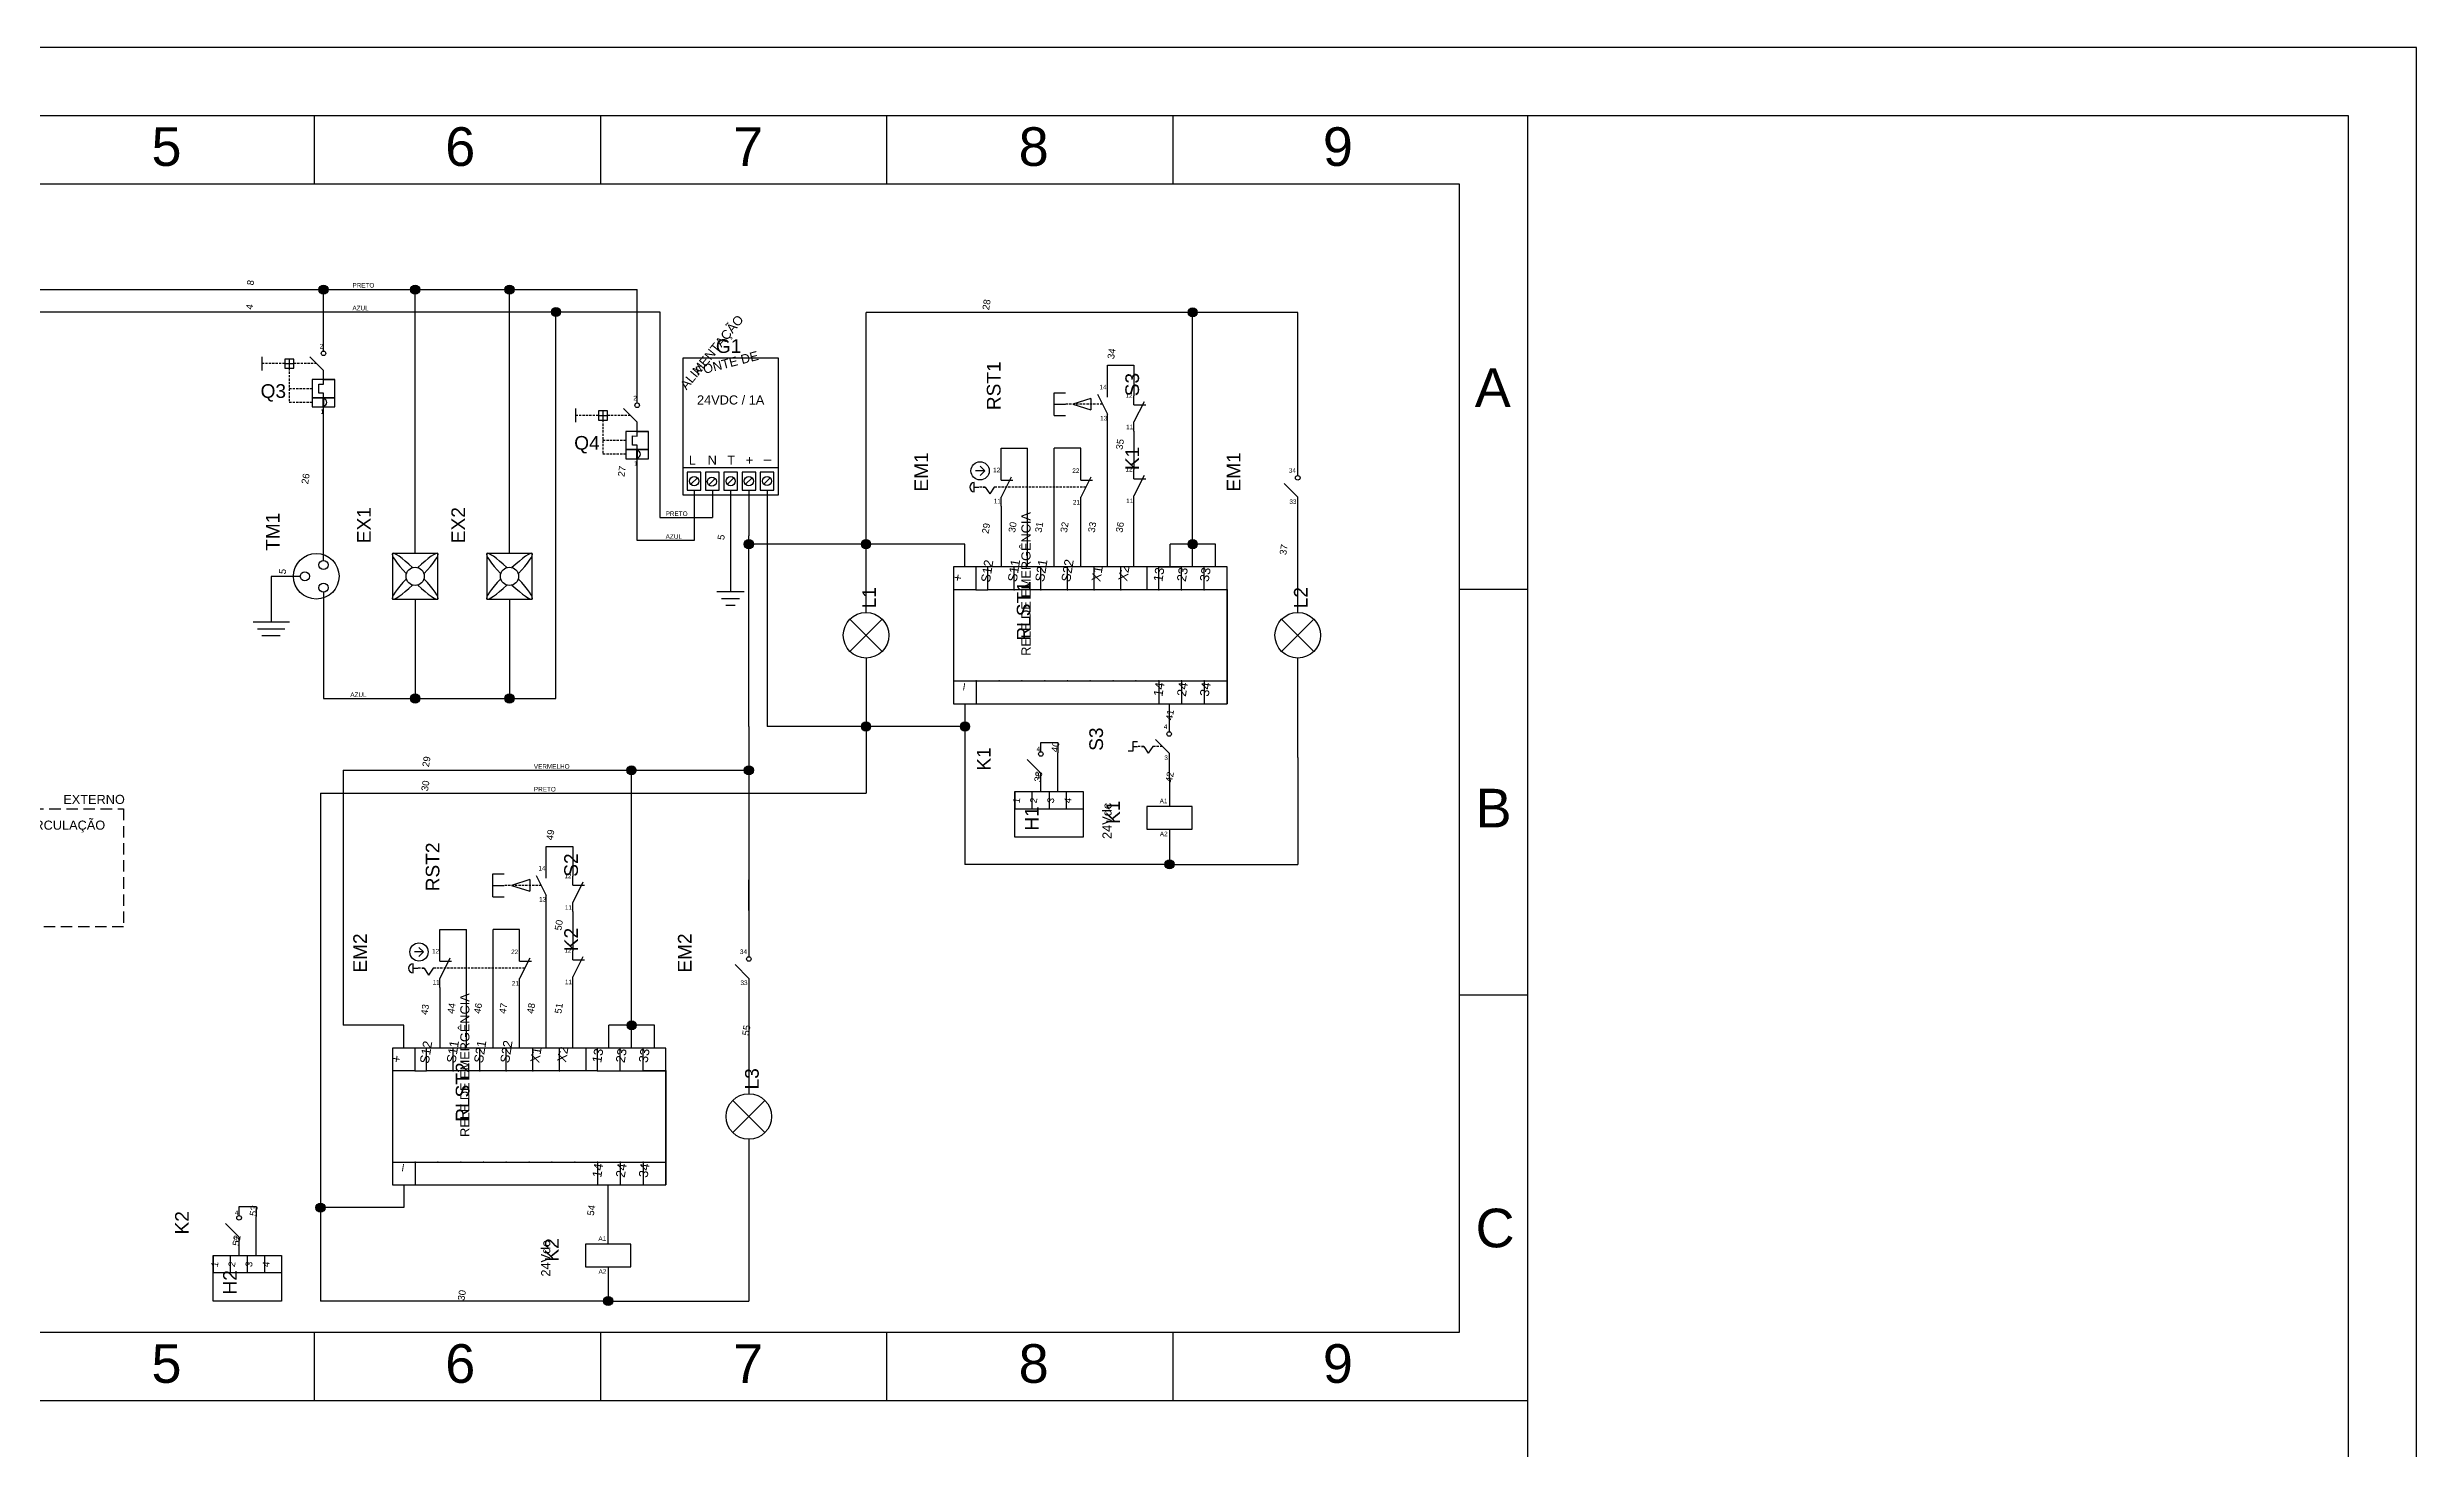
# Model space of a CAD drawing. Header units: millimetres. Extents: x 100 to 940, y 37 to 694.
# Drawn here: x 420 to 940, y 386 to 694 of the extents above; entities that cross this region are included whole.
import ezdxf
from ezdxf.enums import TextEntityAlignment as Align

# ---------------------------------------------------------------- set-up
doc = ezdxf.new("R2010")
doc.units = ezdxf.units.MM
doc.linetypes.add('DASHED', pattern=[0.75, 0.5, -0.25])
doc.styles.add('Annotative', font='arial.ttf')
doc.styles.add('Notes', font='arial.ttf', dxfattribs={"height": 3})

msp = doc.modelspace()

# ---------------------------------------------------------------- hatches: boundary and pattern name
for points in [[(481.84, 640.79, 1), (479.84, 640.79, 1)], [(501.95, 640.79, 1), (499.95, 640.79, 1)], [(522.64, 640.79, 1), (520.64, 640.79, 1)], [(532.84, 635.89, 1), (530.84, 635.89, 1)], [(672.49, 635.79, 1), (670.49, 635.79, 1)], [(575.15, 584.94, 1), (573.15, 584.94, 1)], [(600.85, 584.94, 1), (598.85, 584.94, 1)], [(672.49, 584.94, 1), (670.49, 584.94, 1)], [(501.95, 551.08, 1), (499.95, 551.08, 1)], [(522.64, 551.08, 1), (520.64, 551.08, 1)], [(600.85, 544.94, 1), (598.85, 544.94, 1)], [(622.55, 544.94, 1), (620.55, 544.94, 1)], [(549.4, 535.33, 1), (547.4, 535.33, 1)], [(575.15, 535.33, 1), (573.15, 535.33, 1)], [(667.42, 514.67, 1), (665.42, 514.67, 1)], [(549.45, 479.37, 1), (547.45, 479.37, 1)], [(481.18, 439.37, 1), (479.18, 439.37, 1)], [(544.29, 418.88, 1), (542.29, 418.88, 1)]]:
    msp.add_hatch(color=256).paths.add_polyline_path(points)

# ---------------------------------------------------------------- linework, layer by layer
for p, q in [((478.89, 664), (478.89, 679)), ((541.67, 664), (541.67, 679)), ((604.44, 664), (604.44, 679)), ((667.22, 664), (667.22, 679)), ((745, 115), (745, 679)), ((198.02, 640.79), (484.62, 640.79)), ((450.45, 640.79), (549.65, 640.79)), ((480.84, 627.3), (480.84, 640.89)), ((500.95, 582.89), (500.95, 640.89)), ((521.64, 582.89), (521.64, 640.89)), ((549.65, 617.92), (549.65, 640.79)), ((203.02, 635.89), (484.62, 635.89)), ((450.45, 635.89), (554.65, 635.89)), ((531.84, 551.08), (531.84, 635.89)), ((554.65, 635.89), (554.65, 590.77)), ((671.49, 635.79), (599.85, 635.79)), ((599.85, 584.94), (599.85, 635.79)), ((671.49, 579.94), (671.49, 635.79)), ((694.56, 635.79), (671.49, 635.79)), ((694.56, 606.7), (694.56, 635.79)), ((480.84, 627.3), (480.84, 629.3)), ((480.84, 627.3), (480.84, 629.3)), ((467.34, 626.05), (467.34, 623.05)), ((472.34, 624.55), (474.34, 624.55)), ((473.34, 625.55), (473.34, 623.55)), ((480.84, 623.05), (477.84, 626.05)), ((652.8, 619.19), (652.8, 624.19)), ((652.8, 624.19), (658.63, 624.19)), ((658.63, 624.19), (658.63, 617.51)), ((479.84, 618.05), (479.84, 620.05)), ((479.84, 620.05), (480.84, 620.04)), ((480.84, 621.05), (480.84, 623.05)), ((480.84, 620.04), (480.84, 621.05)), ((480.84, 621.05), (483.34, 621.05)), ((652.8, 617.19), (652.8, 619.19)), ((652.8, 617.19), (652.8, 619.19)), ((480.84, 618.05), (479.84, 618.05)), ((480.84, 617.05), (480.84, 618.05)), ((480.84, 581.39), (480.84, 617.05)), ((536.15, 614.68), (536.15, 611.68)), ((542.15, 614.18), (542.15, 612.18)), ((549.65, 611.68), (546.65, 614.68)), ((549.65, 615.92), (549.65, 617.92)), ((549.65, 615.92), (549.65, 617.92)), ((641.09, 613.15), (641.09, 618.15)), ((641.09, 618.15), (643.59, 618.15)), ((641.09, 615.65), (643.59, 615.65)), ((649.2, 616.9), (645.2, 615.65)), ((645.2, 615.65), (649.2, 614.4)), ((649.2, 616.9), (649.2, 614.4)), ((650.6, 617.85), (652.8, 613.44)), ((652.8, 611.44), (652.8, 613.44)), ((658.63, 615.51), (658.63, 617.51)), ((660.84, 616.17), (658.63, 611.76)), ((658.63, 615.51), (661.22, 615.51)), ((541.15, 613.18), (543.15, 613.18)), ((548.65, 606.68), (548.65, 608.68)), ((548.65, 608.68), (549.65, 608.67)), ((549.65, 609.68), (549.65, 611.68)), ((549.65, 608.67), (549.65, 609.68)), ((549.65, 609.68), (552.15, 609.68)), ((641.09, 613.15), (643.59, 613.15)), ((652.8, 579.94), (652.8, 611.44)), ((658.63, 609.76), (658.63, 611.76)), ((658.63, 609.76), (658.63, 601.31)), ((549.65, 606.68), (548.65, 606.68)), ((549.65, 605.68), (549.65, 606.68)), ((549.65, 601.68), (549.65, 603.68)), ((629.47, 601), (629.47, 606)), ((629.47, 606), (635.3, 606)), ((635.3, 579.94), (635.3, 606)), ((641.13, 579.94), (641.13, 606)), ((646.97, 606), (641.13, 606)), ((646.97, 601), (646.97, 606)), ((694.56, 600), (694.56, 606.7)), ((549.65, 585.77), (549.65, 601.68)), ((559.65, 601.77), (580.65, 601.77)), ((561.44, 598.07), (562.86, 599.48)), ((563.65, 596.77), (563.65, 597.77)), ((565.34, 597.96), (566.75, 599.37)), ((569.44, 598.07), (570.86, 599.48)), ((573.44, 598.07), (574.86, 599.48)), ((577.44, 598.07), (578.86, 599.48)), ((623.59, 596.45), (623.59, 598.45)), ((625.88, 601.03), (623.88, 601.03)), ((625.88, 601.03), (624.88, 602.03)), ((625.88, 601.03), (624.88, 600.03)), ((629.47, 599), (629.47, 601)), ((629.47, 599), (629.47, 601)), ((631.67, 599.66), (629.47, 595.25)), ((629.47, 599), (632.05, 599)), ((646.97, 599), (646.97, 601)), ((649.17, 599.66), (646.97, 595.25)), ((646.97, 599), (649.55, 599)), ((658.63, 599.31), (658.63, 601.31)), ((660.84, 599.97), (658.63, 595.56)), ((658.63, 599.31), (661.22, 599.31)), ((694.56, 595.25), (691.56, 598.25)), ((562.15, 596.77), (562.15, 585.77)), ((566.15, 596.77), (566.15, 590.77)), ((570.15, 596.77), (570.12, 574.52)), ((574.15, 596.77), (574.15, 586.77)), ((578.15, 596.77), (578.15, 544.94)), ((623.59, 597.45), (624.59, 597.45)), ((625.49, 597.45), (625.99, 597.45)), ((625.99, 597.45), (626.99, 595.95)), ((627.99, 597.45), (626.99, 595.95)), ((628.49, 597.45), (627.99, 597.45)), ((629.47, 593.25), (629.47, 595.25)), ((629.47, 593.25), (629.47, 579.94)), ((646.97, 593.25), (646.97, 595.25)), ((646.97, 579.94), (646.97, 595.25)), ((658.63, 579.94), (658.63, 595.56)), ((658.63, 593.56), (658.63, 595.56)), ((694.56, 569.94), (694.56, 595.25)), ((554.65, 590.77), (566.15, 590.77)), ((562.15, 585.77), (549.65, 585.77)), ((574.15, 544.94), (574.15, 586.77)), ((621.55, 584.94), (574.15, 584.94)), ((599.85, 569.94), (599.85, 584.94)), ((621.55, 579.94), (621.55, 584.94)), ((676.55, 584.94), (666.55, 584.94)), ((666.55, 579.94), (666.55, 584.94)), ((676.55, 579.94), (676.55, 584.94)), ((475.76, 577.87), (469.38, 577.87)), ((469.38, 577.87), (469.38, 567.87)), ((624.05, 579.94), (619.05, 579.94)), ((624.05, 574.94), (624.05, 579.94)), ((626.55, 574.94), (626.55, 579.94)), ((632.38, 574.94), (632.38, 579.94)), ((638.22, 574.94), (638.22, 579.94)), ((644.05, 574.94), (644.05, 579.94)), ((649.88, 574.94), (649.88, 579.94)), ((655.72, 574.94), (655.72, 579.94)), ((661.55, 574.94), (661.55, 579.94)), ((664.05, 574.94), (664.05, 579.94)), ((664.05, 579.94), (669.05, 579.94)), ((669.05, 574.94), (669.05, 579.94)), ((674.05, 574.94), (674.05, 579.94)), ((679.05, 579.94), (674.05, 579.94)), ((679.05, 574.94), (679.05, 579.94)), ((480.84, 574.39), (480.84, 551.08)), ((500.95, 572.89), (500.95, 551.08)), ((521.64, 572.89), (521.64, 551.08)), ((567.12, 574.52), (573.12, 574.52)), ((568.13, 573.02), (572.13, 573.02)), ((624.05, 574.94), (619.05, 574.94)), ((624.05, 574.94), (626.55, 574.94)), ((626.55, 574.94), (626.55, 574.94)), ((661.55, 574.94), (626.55, 574.94)), ((664.05, 574.94), (661.55, 574.94)), ((661.55, 574.94), (661.55, 574.94)), ((679.05, 574.94), (664.05, 574.94)), ((679.05, 574.94), (679.05, 554.94)), ((745, 575), (730, 575)), ((465.38, 567.87), (473.38, 567.87)), ((569.13, 571.52), (571.13, 571.52)), ((603.38, 568.47), (596.31, 561.4)), ((596.31, 568.47), (603.38, 561.4)), ((698.09, 568.47), (691.02, 561.4)), ((691.02, 568.47), (698.09, 561.4)), ((466.34, 566.38), (472.34, 566.38)), ((467.34, 564.88), (471.34, 564.88)), ((599.85, 559.94), (599.85, 544.94)), ((694.56, 538.11), (694.56, 559.94)), ((480.84, 551.08), (531.84, 551.08)), ((619.05, 554.94), (679.05, 554.94)), ((624.05, 554.94), (624.05, 549.94)), ((664.05, 554.94), (664.05, 549.94)), ((669.05, 554.94), (669.05, 549.94)), ((674.05, 554.94), (674.05, 549.94)), ((679.05, 554.94), (679.05, 549.94)), ((619.05, 549.94), (624.05, 549.94)), ((621.55, 549.94), (621.55, 544.94)), ((666.42, 543.8), (666.42, 549.94)), ((574.15, 544.94), (574.15, 535.33)), ((621.55, 544.94), (578.15, 544.94)), ((599.85, 544.94), (599.85, 530.33)), ((621.55, 544.94), (621.55, 514.67)), ((638.2, 539.41), (638.2, 541.41)), ((638.2, 541.41), (641.95, 541.41)), ((641.95, 541.41), (641.95, 539.19)), ((659.38, 541.55), (658.38, 541.55)), ((658.38, 541.55), (658.38, 539.55)), ((658.38, 540.55), (659.38, 540.55)), ((660.27, 540.55), (660.77, 540.55)), ((660.77, 540.55), (661.77, 539.05)), ((662.77, 540.55), (661.77, 539.05)), ((663.27, 540.55), (662.77, 540.55)), ((666.35, 539.05), (663.35, 542.05)), ((485.18, 535.33), (574.15, 535.33)), ((485.18, 535.33), (485.18, 479.37)), ((548.4, 474.37), (548.4, 535.33)), ((574.15, 535.33), (574.15, 494.43)), ((638.2, 534.66), (635.2, 537.66)), ((641.95, 530.64), (641.95, 539.19)), ((658.38, 539.55), (657.38, 539.55)), ((666.35, 539.05), (666.42, 527.39)), ((694.56, 538.11), (694.56, 514.67)), ((480.18, 530.33), (599.85, 530.33)), ((480.18, 530.33), (480.18, 418.88)), ((632.51, 530.64), (632.51, 526.89)), ((636.26, 530.64), (636.26, 526.89)), ((638.2, 530.64), (638.2, 534.66)), ((640.01, 530.64), (640.01, 526.89)), ((643.76, 530.64), (643.76, 526.89)), ((632.51, 526.89), (647.51, 526.89)), ((666.42, 522.39), (666.42, 514.67)), ((529.7, 513.63), (529.7, 518.63)), ((529.7, 518.63), (535.54, 518.63)), ((535.54, 518.63), (535.54, 512.09)), ((666.42, 514.67), (621.55, 514.67)), ((666.42, 514.67), (694.56, 514.67)), ((517.99, 507.58), (517.99, 512.58)), ((517.99, 512.58), (520.49, 512.58)), ((517.99, 510.08), (520.49, 510.08)), ((526.1, 511.33), (522.1, 510.08)), ((522.1, 510.08), (526.1, 508.83)), ((526.1, 511.33), (526.1, 508.83)), ((527.5, 512.28), (529.7, 507.88)), ((529.7, 511.63), (529.7, 513.63)), ((529.7, 511.63), (529.7, 513.63)), ((535.54, 510.09), (535.54, 512.09)), ((537.74, 510.75), (535.54, 506.34)), ((535.54, 510.09), (538.12, 510.09)), ((574.15, 504.6), (574.15, 511.3)), ((517.99, 507.58), (520.49, 507.58)), ((529.7, 505.88), (529.7, 507.88)), ((529.7, 474.37), (529.7, 505.88)), ((535.54, 504.34), (535.54, 506.34)), ((535.54, 504.34), (535.54, 495.74)), ((506.37, 495.43), (506.37, 500.43)), ((506.37, 500.43), (512.2, 500.43)), ((512.2, 474.37), (512.2, 500.43)), ((518.04, 474.37), (518.04, 500.43)), ((523.87, 500.43), (518.04, 500.43)), ((523.87, 495.43), (523.87, 500.43)), ((502.79, 495.46), (500.79, 495.46)), ((502.79, 495.46), (501.79, 496.46)), ((502.79, 495.46), (501.79, 494.46)), ((506.37, 493.43), (506.37, 495.43)), ((506.37, 493.43), (506.37, 495.43)), ((508.57, 494.09), (506.37, 489.68)), ((523.87, 493.43), (523.87, 495.43)), ((526.07, 494.09), (523.87, 489.68)), ((535.54, 493.74), (535.54, 495.74)), ((537.74, 494.4), (535.54, 489.99)), ((535.54, 493.74), (538.12, 493.74)), ((500.5, 490.89), (500.5, 492.89)), ((500.5, 491.89), (501.5, 491.89)), ((502.39, 491.89), (502.89, 491.89)), ((502.89, 491.89), (503.89, 490.39)), ((504.89, 491.89), (503.89, 490.39)), ((505.39, 491.89), (504.89, 491.89)), ((506.37, 493.43), (508.95, 493.43)), ((506.37, 487.68), (506.37, 489.68)), ((523.87, 493.43), (526.45, 493.43)), ((523.87, 487.68), (523.87, 489.68)), ((523.87, 474.37), (523.87, 489.68)), ((535.54, 474.37), (535.54, 489.99)), ((535.54, 487.99), (535.54, 489.99)), ((574.15, 489.68), (571.15, 492.68)), ((574.15, 489.68), (574.15, 464.37)), ((506.37, 487.68), (506.37, 474.37)), ((745, 486), (730, 486)), ((498.45, 479.37), (485.18, 479.37)), ((498.45, 474.37), (498.45, 479.37)), ((543.45, 474.37), (543.45, 479.37)), ((553.45, 479.37), (543.45, 479.37)), ((553.45, 474.37), (553.45, 479.37)), ((500.95, 474.37), (495.95, 474.37)), ((500.95, 469.37), (500.95, 474.37)), ((503.45, 469.37), (503.45, 474.37)), ((509.29, 469.37), (509.29, 474.37)), ((515.12, 469.37), (515.12, 474.37)), ((520.95, 469.37), (520.95, 474.37)), ((526.79, 469.37), (526.79, 474.37)), ((532.62, 469.37), (532.62, 474.37)), ((538.45, 469.37), (538.45, 474.37)), ((540.95, 469.37), (540.95, 474.37)), ((545.95, 469.37), (545.95, 474.37)), ((550.95, 469.37), (550.95, 474.37)), ((555.95, 474.37), (550.95, 474.37)), ((555.95, 469.37), (555.95, 474.37)), ((500.95, 469.37), (495.95, 469.37)), ((500.95, 469.37), (503.45, 469.37)), ((503.45, 469.37), (503.45, 469.37)), ((538.45, 469.37), (503.45, 469.37)), ((540.95, 469.37), (538.45, 469.37)), ((538.45, 469.37), (538.45, 469.37)), ((540.95, 469.37), (555.95, 469.37)), ((555.95, 469.37), (550.95, 469.37)), ((555.95, 469.37), (555.95, 449.37)), ((577.68, 462.91), (570.61, 455.84)), ((570.61, 462.91), (577.68, 455.84)), ((574.15, 454.37), (574.15, 418.88)), ((495.95, 449.37), (555.95, 449.37)), ((500.95, 449.37), (500.95, 444.37)), ((540.95, 449.37), (540.95, 444.37)), ((545.95, 449.37), (545.95, 444.37)), ((550.95, 449.37), (550.95, 444.37)), ((555.95, 449.37), (555.95, 444.37)), ((495.95, 444.37), (500.95, 444.37)), ((498.45, 444.37), (498.45, 439.37)), ((543.29, 431.38), (543.29, 444.37)), ((462.32, 437.64), (462.32, 439.64)), ((462.32, 439.64), (466.07, 439.64)), ((466.07, 439.64), (466.07, 437.42)), ((466.07, 428.88), (466.07, 437.42)), ((498.45, 439.37), (480.18, 439.37)), ((462.32, 432.89), (459.32, 435.89)), ((462.32, 428.88), (462.32, 432.89)), ((456.63, 428.88), (456.63, 425.13)), ((460.38, 428.88), (460.38, 425.13)), ((464.13, 428.88), (464.13, 425.13)), ((467.88, 428.88), (467.88, 425.13)), ((543.29, 426.38), (543.29, 418.88)), ((456.63, 425.13), (471.63, 425.13)), ((543.29, 418.88), (480.18, 418.88)), ((543.29, 418.88), (574.15, 418.88)), ((730, 412), (165, 412)), ((478.89, 397), (478.89, 412)), ((541.67, 397), (541.67, 412)), ((604.44, 397), (604.44, 412)), ((667.22, 397), (667.22, 412)), ((730, 397), (165, 397)), ((745, 397), (730, 397))]:
    msp.add_line(p, q)
at = {"linetype": 'DASHED'}
for p, q in [((472.34, 624.55), (467.34, 624.55)), ((479.34, 624.55), (474.34, 624.55)), ((473.34, 623.55), (473.34, 616.05)), ((478.34, 619.05), (473.34, 619.05)), ((478.34, 616.05), (473.34, 616.05)), ((651.7, 615.65), (643.59, 615.65)), ((541.15, 613.18), (536.15, 613.18)), ((542.15, 612.18), (542.15, 604.68)), ((548.15, 613.18), (543.15, 613.18)), ((547.15, 607.68), (542.15, 607.68)), ((547.15, 604.68), (542.15, 604.68)), ((625.99, 597.45), (624.59, 597.45)), ((648.07, 597.45), (628.49, 597.45)), ((660.77, 540.55), (659.38, 540.55)), ((664.85, 540.55), (662.77, 540.55)), ((528.6, 510.08), (520.49, 510.08)), ((502.89, 491.89), (501.5, 491.89)), ((524.97, 491.89), (505.39, 491.89))]:
    msp.add_line(p, q, dxfattribs=at)
at = {"lineweight": 40}
for p, q in [((480.84, 615.05), (480.84, 617.05)), ((549.65, 603.68), (549.65, 605.68))]:
    msp.add_line(p, q, dxfattribs=at)
for points in [[(100, 100), (940, 100), (940, 693.94), (100, 693.94)], [(150, 679), (925, 679), (925, 115), (150, 115)], [(472.34, 623.55), (474.34, 623.55), (474.34, 625.55), (472.34, 625.55)], [(559.65, 595.77), (580.65, 595.77), (580.65, 625.77), (559.65, 625.77)], [(478.34, 617.05), (483.34, 617.05), (483.34, 621.05), (478.34, 621.05)], [(478.34, 615.05), (483.34, 615.05), (483.34, 617.05), (478.34, 617.05)], [(541.15, 612.18), (543.15, 612.18), (543.15, 614.18), (541.15, 614.18)], [(547.15, 605.68), (552.15, 605.68), (552.15, 609.67), (547.15, 609.68)], [(547.15, 603.68), (552.15, 603.68), (552.15, 605.68), (547.15, 605.68)], [(560.65, 596.77), (563.65, 596.77), (563.65, 600.77), (560.65, 600.77)], [(564.65, 596.77), (567.65, 596.77), (567.65, 600.77), (564.65, 600.77)], [(568.65, 596.77), (571.65, 596.77), (571.65, 600.77), (568.65, 600.77)], [(572.65, 596.77), (575.65, 596.77), (575.65, 600.77), (572.65, 600.77)], [(576.65, 596.77), (579.65, 596.77), (579.65, 600.77), (576.65, 600.77)], [(495.95, 572.89), (505.95, 572.89), (505.95, 582.89), (495.95, 582.89)], [(516.64, 572.89), (526.64, 572.89), (526.64, 582.89), (516.64, 582.89)], [(619.05, 549.94), (679.05, 549.94), (679.05, 579.94), (619.05, 579.94)], [(632.51, 530.64), (647.51, 530.64), (647.51, 520.64), (632.51, 520.64)], [(661.42, 522.39), (671.42, 522.39), (671.42, 527.39), (661.42, 527.39)], [(495.95, 444.37), (555.95, 444.37), (555.95, 474.37), (495.95, 474.37)], [(538.29, 426.38), (548.29, 426.38), (548.29, 431.38), (538.29, 431.38)], [(456.63, 428.88), (471.63, 428.88), (471.63, 418.88), (456.63, 418.88)]]:
    msp.add_lwpolyline(points, close=True)
msp.add_lwpolyline([(165, 412), (165, 664), (730, 664), (730, 412)])
at = {"linetype": 'DASHED', "ltscale": 5}
msp.add_lwpolyline([(398.2, 526.85), (436.99, 526.85), (436.99, 500.96), (398.2, 500.96)], close=True, dxfattribs=at)
for centre, radius in [((480.84, 640.79), 1), ((500.95, 640.79), 1), ((521.64, 640.79), 1), ((531.84, 635.89), 1), ((671.49, 635.79), 1), ((480.84, 626.8), 0.5), ((549.65, 615.42), 0.5), ((624.88, 601.03), 2), ((562.15, 598.77), 1), ((566.04, 598.67), 1), ((570.15, 598.77), 1), ((574.15, 598.77), 1), ((578.15, 598.78), 1), ((694.56, 599.5), 0.5), ((479.27, 577.89), 5), ((574.15, 584.94), 1), ((599.85, 584.94), 1), ((671.49, 584.94), 1), ((476.76, 577.89), 1), ((480.84, 580.39), 1), ((500.95, 577.89), 2), ((521.64, 577.89), 2), ((480.84, 575.39), 1), ((599.85, 564.94), 5), ((694.56, 564.94), 5), ((500.95, 551.08), 1), ((521.64, 551.08), 1), ((599.85, 544.94), 1), ((621.55, 544.94), 1), ((666.35, 543.3), 0.5), ((548.4, 535.33), 1), ((574.15, 535.33), 1), ((638.2, 538.91), 0.5), ((666.42, 514.67), 1), ((501.79, 495.46), 2), ((574.15, 493.93), 0.5), ((548.45, 479.37), 1), ((574.15, 459.37), 5), ((462.32, 437.14), 0.5), ((480.18, 439.37), 1), ((543.29, 418.88), 1)]:
    msp.add_circle(centre, radius)
for centre, radius, start, end in [((480.84, 616.05), 0.75, 270, 90), ((549.65, 604.68), 0.75, 270, 90), ((623.59, 597.45), 1, 90, 270), ((500.5, 491.89), 1, 90, 270)]:
    msp.add_arc(centre, radius, start, end)
for centre, major_axis, start_param, end_param in [((500.95, 577.89), (5, -5), 8.104015, 10.745541), ((500.95, 577.89), (-5, -5), 1.820829, 4.462356), ((521.64, 577.89), (5, -5), 8.104015, 10.745541), ((521.64, 577.89), (-5, -5), 1.820829, 4.462356), ((500.95, 577.89), (-5, -5), 4.962422, 7.603949), ((500.95, 577.89), (5, -5), 4.962422, 7.603949), ((521.64, 577.89), (-5, -5), 4.962422, 7.603949), ((521.64, 577.89), (5, -5), 4.962422, 7.603949)]:
    msp.add_ellipse(centre, major_axis=major_axis, ratio=0.141421, start_param=start_param, end_param=end_param)
for p in [(624.05, 574.94), (632.38, 574.94), (638.22, 574.94), (644.05, 574.94), (649.88, 574.94), (655.72, 574.94), (664.05, 574.94), (669.05, 574.94), (674.05, 574.94), (679.05, 574.94), (624.05, 554.94), (629.05, 554.94), (634.05, 554.94), (639.05, 554.94), (644.05, 554.94), (649.05, 554.94), (654.05, 554.94), (659.05, 554.94), (664.05, 554.94), (669.05, 554.94), (674.05, 554.94), (679.05, 554.94), (500.95, 469.37), (509.29, 469.37), (515.12, 469.37), (520.95, 469.37), (526.79, 469.37), (532.62, 469.37), (540.95, 469.37), (545.95, 469.37), (550.95, 469.37), (555.95, 469.37), (500.95, 449.37), (505.95, 449.37), (510.95, 449.37), (515.95, 449.37), (520.95, 449.37), (525.95, 449.37), (530.95, 449.37), (535.95, 449.37), (540.95, 449.37), (545.95, 449.37), (550.95, 449.37), (555.95, 449.37)]:
    msp.add_point(p)

# ---------------------------------------------------------------- texts
for s, height, style, p in [('5', 8.48, 'Notes', (443.11, 667.93)), ('6', 8.48, 'Notes', (507.55, 667.93)), ('7', 8.48, 'Notes', (570.69, 667.93)), ('8', 8.48, 'Notes', (633.34, 667.93)), ('9', 8.48, 'Notes', (700.07, 667.93)), ('PRETO', 1, 'Annotative', (487.19, 641.24)), ('AZUL', 1, 'Annotative', (487.19, 636.24)), ('2', 1, 'Notes', (480.01, 627.86)), ('G1', 3, 'Notes', (566.91, 626.9)), ('Q3', 3, 'Notes', (467.04, 617.04)), ('14', 1, 'Notes', (651.08, 618.9)), ('A', 8.48, 'Notes', (733.39, 615.03)), ('1', 1, 'Notes', (480.16, 613.52)), ('2', 1, 'Notes', (548.81, 616.49)), ('12', 1, 'Notes', (656.77, 617.07)), ('Q4', 3, 'Notes', (535.84, 605.67)), ('13', 1, 'Notes', (651.21, 612.09)), ('11', 1, 'Notes', (656.91, 610.15)), ('1', 1, 'Notes', (548.96, 602.15)), ('L', 2, 'Notes', (560.98, 602.38)), ('N', 2, 'Notes', (565.12, 602.38)), ('T', 2, 'Notes', (569.41, 602.38)), ('+', 2, 'Notes', (573.47, 602.38)), ('_', 2, 'Notes', (577.47, 603.85)), ('12', 1, 'Notes', (627.75, 600.71)), ('22', 1, 'Notes', (645.1, 600.56)), ('12', 1, 'Notes', (656.77, 600.87)), ('34', 1, 'Notes', (692.6, 600.59)), ('11', 1, 'Notes', (627.88, 593.89)), ('21', 1, 'Notes', (645.24, 593.64)), ('11', 1, 'Notes', (656.91, 593.95)), ('33', 1, 'Notes', (692.72, 593.77)), ('PRETO', 1, 'Annotative', (555.9, 591.12)), ('AZUL', 1, 'Annotative', (555.9, 586.12)), ('AZUL', 1, 'Annotative', (486.72, 551.4)), ('4', 1, 'Notes', (665.17, 544.39)), ('VERMELHO', 1, 'Annotative', (526.99, 535.68)), ('4', 1, 'Notes', (637.26, 539.5)), ('3', 1, 'Notes', (665.3, 537.58)), ('PRETO', 1, 'Annotative', (526.99, 530.68)), ('3', 1, 'Notes', (637.08, 533.68)), ('B', 8.48, 'Notes', (733.57, 522.79)), ('EXTERNO', 2, 'Notes', (423.76, 527.94)), ('A1', 1, 'Notes', (664.27, 528.1)), ('BOMBA RECIRCULAÇÃO', 2, 'Notes', (399.89, 522.29)), ('A2', 1, 'Notes', (664.31, 520.87)), ('14', 1, 'Notes', (527.99, 513.34)), ('12', 1, 'Notes', (533.68, 511.65)), ('13', 1, 'Notes', (528.12, 506.52)), ('11', 1, 'Notes', (533.82, 504.73)), ('12', 1, 'Notes', (504.65, 495.14)), ('22', 1, 'Notes', (522.01, 494.99)), ('12', 1, 'Notes', (533.68, 495.31)), ('34', 1, 'Notes', (572.19, 495.02)), ('11', 1, 'Notes', (504.78, 488.32)), ('21', 1, 'Notes', (522.15, 488.07)), ('11', 1, 'Notes', (533.82, 488.39)), ('33', 1, 'Notes', (572.31, 488.21)), ('4', 1, 'Notes', (461.39, 437.74)), ('C', 8.48, 'Notes', (733.57, 430.66)), ('3', 1, 'Notes', (461.2, 431.92)), ('A1', 1, 'Notes', (541.14, 432.08)), ('A2', 1, 'Notes', (541.18, 424.86)), ('5', 8.48, 'Notes', (443.11, 400.93)), ('6', 8.48, 'Notes', (507.55, 400.93)), ('7', 8.48, 'Notes', (570.69, 400.93)), ('8', 8.48, 'Notes', (633.34, 400.93)), ('9', 8.48, 'Notes', (700.07, 400.93))]:
    msp.add_text(s, height=height, dxfattribs=dict(style=style)).set_placement(p)
at = {"style": 'Notes'}
for s, height, rotation, p in [('8', 1.5, 80.899, (465.56, 642.2)), ('4', 1.5, 80.899, (465.34, 636.9)), ('ALIMENTAÇÃO', 2, 50.6771, (566.8, 626.42)), ('28', 1.5, 80.899, (627.02, 637.38)), ('FONTE DE', 2, 14.6042, (569.59, 623.64)), ('34', 1.5, 80.899, (654.44, 626.61)), ('35', 1.5, 80.899, (656.29, 606.74)), ('26', 1.5, 80.899, (477.64, 599.18)), ('27', 1.5, 80.899, (547.03, 600.8)), ('29', 1.5, 80.899, (626.92, 588.29)), ('30', 1.5, 80.899, (632.74, 588.55)), ('31', 1.5, 80.899, (638.56, 588.55)), ('32', 1.5, 80.899, (644.12, 588.55)), ('33', 1.5, 80.899, (650.2, 588.55)), ('36', 1.5, 80.899, (656.29, 588.55)), ('5', 1.5, 80.899, (568.81, 586.35)), ('37', 1.5, 80.899, (692.21, 583.63)), ('5', 1.5, 80.899, (472.59, 578.84)), ('+', 2, 80.899, (620.92, 577.42)), ('S12', 2, 80.899, (627.41, 578.88)), ('S11', 2, 80.899, (633.29, 579.01)), ('S21', 2, 80.899, (639.29, 579.01)), ('S22', 2, 80.899, (645.04, 579.01)), ('X1', 2, 80.899, (651.53, 578.27)), ('X2', 2, 80.899, (657.4, 578.4)), ('13', 2, 80.899, (665.09, 578.13)), ('23', 2, 80.899, (670.23, 578.13)), ('33', 2, 80.899, (675.25, 578.13)), ('_', 2, 80.899, (620.9, 553.77)), ('14', 2, 80.899, (665.1, 552.94)), ('24', 2, 80.899, (670.24, 552.94)), ('34', 2, 80.899, (675.26, 552.94)), ('41', 1.5, 80.899, (667.24, 547.37)), ('40', 1.5, 80.899, (642.13, 540.34)), ('29', 1.5, 80.899, (504.15, 537.11)), ('30', 1.5, 80.899, (503.92, 531.81)), ('38', 1.5, 80.899, (638.38, 533.8)), ('42', 1.5, 80.899, (667.21, 533.73)), ('1', 1.5, 80.899, (633.61, 528.6)), ('2', 1.5, 80.899, (637.36, 528.6)), ('3', 1.5, 80.899, (641.11, 528.6)), ('4', 1.5, 80.899, (644.86, 528.6)), ('49', 1.5, 80.899, (531.34, 521.04)), ('50', 1.5, 80.899, (533.19, 501.24)), ('43', 1.5, 80.899, (503.83, 482.72)), ('44', 1.5, 80.899, (509.65, 482.99)), ('46', 1.5, 80.899, (515.47, 482.99)), ('47', 1.5, 80.899, (521.02, 482.99)), ('48', 1.5, 80.899, (527.11, 482.99)), ('51', 1.5, 80.899, (533.19, 482.99)), ('55', 1.5, 80.899, (574.33, 478.18)), ('S12', 2, 80.899, (504.32, 473.32)), ('S11', 2, 80.899, (510.19, 473.44)), ('S21', 2, 80.899, (516.19, 473.44)), ('S22', 2, 80.899, (521.94, 473.44)), ('X1', 2, 80.899, (528.43, 472.71)), ('X2', 2, 80.899, (534.31, 472.83)), ('13', 2, 80.899, (542, 472.57)), ('23', 2, 80.899, (547.14, 472.57)), ('33', 2, 80.899, (552.16, 472.57)), ('+', 2, 80.899, (497.83, 471.85)), ('_', 2, 80.899, (497.8, 448.21)), ('14', 2, 80.899, (542, 447.38)), ('24', 2, 80.899, (547.14, 447.38)), ('34', 2, 80.899, (552.16, 447.38)), ('53', 1.5, 80.899, (466.26, 438.58)), ('54', 1.5, 80.899, (540.3, 438.67)), ('52', 1.5, 80.899, (462.51, 432.04)), ('1', 1.5, 80.899, (457.73, 426.84)), ('2', 1.5, 80.899, (461.48, 426.84)), ('3', 1.5, 80.899, (465.23, 426.84)), ('4', 1.5, 80.899, (468.98, 426.84)), ('30', 1.5, 80.899, (511.92, 420.03))]:
    msp.add_text(s, height=height, rotation=rotation, dxfattribs=at).set_placement(p, align=Align.CENTER)
for s, height, p in [('RST1', 3, (629.36, 614.34)), ('S3', 3, (659.74, 617.39)), ('EM1', 3, (613.46, 596.49)), ('K1', 3, (659.74, 601.19)), ('EM1', 3, (682, 596.49)), ('EX1', 3, (491.21, 585.15)), ('EX2', 3, (511.9, 585.15)), ('TM1', 3, (471.22, 583.47)), ('RELE DE EMERGÊNCIA', 2, (635.94, 560.46)), ('L1', 3, (602.02, 570.87)), ('RLST1', 3, (635.94, 563.77)), ('L2', 3, (696.73, 570.87)), ('S3', 3, (651.84, 539.59)), ('K1', 3, (627.17, 535.24)), ('H1', 3, (637.71, 522.07)), ('24Vdc', 2, (653.72, 520.26)), ('K1', 3, (655.56, 523.55)), ('RST2', 3, (506.27, 508.77)), ('S2', 3, (536.65, 511.97)), ('EM2', 3, (490.37, 490.92)), ('K2', 3, (536.65, 495.63)), ('EM2', 3, (561.59, 490.92)), ('RELE DE EMERGÊNCIA', 2, (512.85, 454.89)), ('RLST2', 3, (512.85, 458.2)), ('L3', 3, (576.32, 465.3)), ('K2', 3, (451.29, 433.48)), ('24Vdc', 2, (530.59, 424.24)), ('K2', 3, (532.43, 427.54)), ('H2', 3, (461.83, 420.3))]:
    msp.add_text(s, height=height, rotation=90, dxfattribs=at).set_placement(p)
msp.add_text('24VDC / 1A', height=2, dxfattribs=at).set_placement((570.16, 615.58), align=Align.CENTER)

doc.saveas('drawing.dxf')
